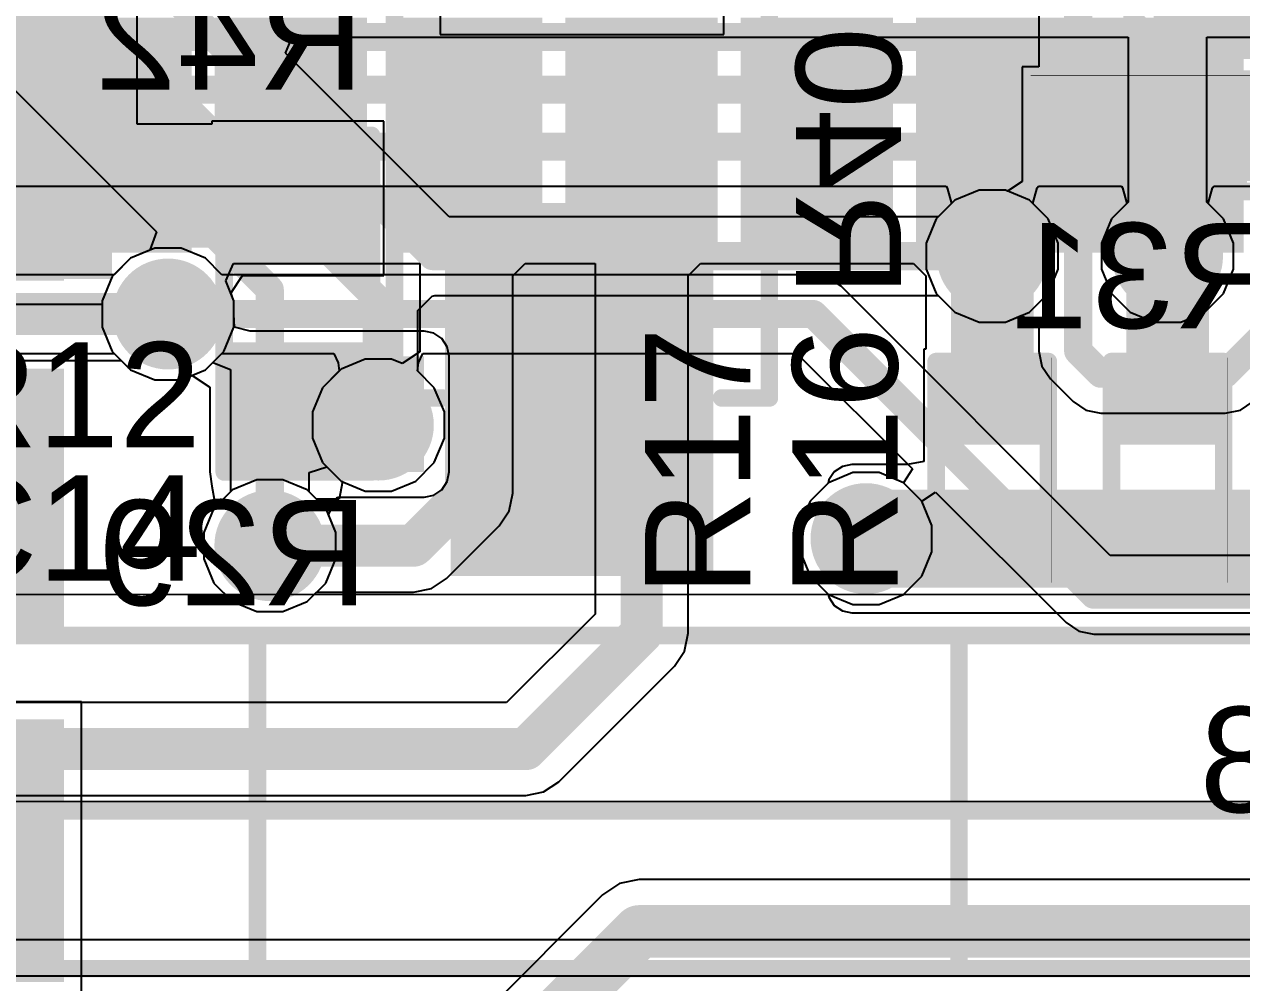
# Model space of a CAD drawing. Header units: inches. Extents: x 90 to 149.8, y 48.7 to 115.2.
# Drawn here: x 114.27 to 123.09, y 59.12 to 66.06 of the extents above; entities that cross this region are included whole.
import ezdxf

# ---------------------------------------------------------------- set-up
doc = ezdxf.new("R2010")
doc.units = ezdxf.units.IN
for name, color, linetype in [('Bottom Layer', 5, 'Continuous'), ('Bottom Overlay', 54, 'Continuous'), ('Bottom Paste', 16, 'Continuous'), ('Bottom Solder', 6, 'Continuous'), ('Layer 1', 16, 'Continuous'), ('Layer 2', 76, 'Continuous'), ('Mechanical 2', 216, 'Continuous'), ('Top Layer', 1, 'Continuous'), ('Top Overlay', 2, 'Continuous'), ('Top Paste', 8, 'Continuous'), ('Top Solder', 216, 'Continuous'), ('Via Holes', 16, 'Continuous')]:
    doc.layers.add(name, color=color, linetype=linetype)
doc.styles.add('Arial', font='', dxfattribs={"height": 0.2})
doc.styles.get('Arial').set_extended_font_data('Arial')

msp = doc.modelspace()

# ---------------------------------------------------------------- hatches: boundary and pattern name
at = {"layer": 'Bottom Layer'}
for points in [[(111.7346, 64.2112), (114.9096, 64.2112), (114.9096, 66.294), (111.7346, 66.294)], [(122.5474, 66.1552), (123.9974, 66.1552), (123.9974, 65.8552), (122.5474, 65.8552)], [(114.5101, 66.051), (114.5101, 64.251), (112.5101, 64.251), (112.5101, 66.051)], [(122.1359, 65.5701), (122.1359, 64.9351), (121.6787, 64.9351), (121.6787, 65.5701)], [(122.555, 64.9224), (130.81, 64.9224), (130.81, 65.5828), (122.555, 65.5828)], [(123.0757, 65.5701), (123.0757, 64.9351), (122.6185, 64.9351), (122.6185, 65.5701)], [(115.8113, 65.1764), (116.7003, 65.1764), (116.7003, 64.4144), (115.8113, 64.4144)], [(113.5126, 64.4398), (116.6876, 64.4398), (116.6876, 65.151), (113.5126, 65.151)], [(119.1632, 64.6616), (119.1632, 62.1616), (117.4632, 62.1616), (117.4632, 64.6616)], [(115.7986, 62.8142), (117.1702, 62.8142), (117.1702, 63.6524), (115.7986, 63.6524)], [(115.8113, 63.6524), (116.7003, 63.6524), (116.7003, 62.8904), (115.8113, 62.8904)], [(114.5101, 63.511), (114.5101, 61.711), (112.5101, 61.711), (112.5101, 63.511)], [(114.5101, 60.971), (114.5101, 59.171), (112.5101, 59.171), (112.5101, 60.971)]]:
    msp.add_hatch(color=5, dxfattribs=at).paths.add_polyline_path(points)
h = msp.add_hatch(color=5, dxfattribs=at)
edge = h.paths.add_edge_path()
edge.add_arc((121.285, 64.3773), 0.3, 0, 360)
h = msp.add_hatch(color=5, dxfattribs=at)
edge = h.paths.add_edge_path()
edge.add_arc((122.555, 64.3773), 0.3, 0, 360)
h = msp.add_hatch(color=5, dxfattribs=at)
edge = h.paths.add_edge_path()
edge.add_arc((115.315, 63.9584), 0.3, 0, 360)
h = msp.add_hatch(color=5, dxfattribs=at)
edge = h.paths.add_edge_path()
edge.add_arc((116.8389, 63.154), 0.3, 0, 360)
h = msp.add_hatch(color=5, dxfattribs=at)
edge = h.paths.add_edge_path()
edge.add_arc((120.3706, 62.3316), 0.3, 0, 360)
h = msp.add_hatch(color=5, dxfattribs=at)
edge = h.paths.add_edge_path()
edge.add_arc((116.0526, 62.2808), 0.3, 0, 360)
at = {"layer": 'Bottom Paste'}
for points in [[(122.5474, 66.1552), (123.9974, 66.1552), (123.9974, 65.8552), (122.5474, 65.8552)], [(114.5101, 66.051), (114.5101, 64.251), (112.5101, 64.251), (112.5101, 66.051)], [(122.1359, 65.5701), (122.1359, 64.9351), (121.6787, 64.9351), (121.6787, 65.5701)], [(123.0757, 65.5701), (123.0757, 64.9351), (122.6185, 64.9351), (122.6185, 65.5701)], [(115.8113, 65.1764), (116.7003, 65.1764), (116.7003, 64.4144), (115.8113, 64.4144)], [(119.1632, 64.6616), (119.1632, 62.1616), (117.4632, 62.1616), (117.4632, 64.6616)], [(115.8113, 63.6524), (116.7003, 63.6524), (116.7003, 62.8904), (115.8113, 62.8904)], [(114.5101, 63.511), (114.5101, 61.711), (112.5101, 61.711), (112.5101, 63.511)], [(114.5101, 60.971), (114.5101, 59.171), (112.5101, 59.171), (112.5101, 60.971)]]:
    msp.add_hatch(color=16, dxfattribs=at).paths.add_polyline_path(points)
at = {"layer": 'Bottom Solder'}
for points in [[(122.4974, 66.2052), (124.0474, 66.2052), (124.0474, 65.8052), (122.4974, 65.8052)], [(114.5609, 66.1018), (114.5609, 64.2002), (112.4593, 64.2002), (112.4593, 66.1018)], [(122.1909, 65.6251), (122.1909, 64.8801), (121.6237, 64.8801), (121.6237, 65.6251)], [(123.1307, 65.6251), (123.1307, 64.8801), (122.5635, 64.8801), (122.5635, 65.6251)], [(115.7097, 65.278), (116.8019, 65.278), (116.8019, 64.3128), (115.7097, 64.3128)], [(119.2648, 64.7632), (119.2648, 62.06), (117.3616, 62.06), (117.3616, 64.7632)], [(115.7097, 63.754), (116.8019, 63.754), (116.8019, 62.7888), (115.7097, 62.7888)], [(114.5609, 63.5618), (114.5609, 61.6602), (112.4593, 61.6602), (112.4593, 63.5618)], [(114.5609, 61.0218), (114.5609, 59.1202), (112.4593, 59.1202), (112.4593, 61.0218)]]:
    msp.add_hatch(color=6, dxfattribs=at).paths.add_polyline_path(points)
h = msp.add_hatch(color=6, dxfattribs=at)
edge = h.paths.add_edge_path()
edge.add_arc((121.285, 64.3773), 0.4016, 0, 360)
h = msp.add_hatch(color=6, dxfattribs=at)
edge = h.paths.add_edge_path()
edge.add_arc((122.555, 64.3773), 0.4016, 0, 360)
h = msp.add_hatch(color=6, dxfattribs=at)
edge = h.paths.add_edge_path()
edge.add_arc((115.315, 63.9584), 0.4016, 0, 360)
h = msp.add_hatch(color=6, dxfattribs=at)
edge = h.paths.add_edge_path()
edge.add_arc((116.8389, 63.154), 0.4016, 0, 360)
h = msp.add_hatch(color=6, dxfattribs=at)
edge = h.paths.add_edge_path()
edge.add_arc((120.3706, 62.3316), 0.4016, 0, 360)
h = msp.add_hatch(color=6, dxfattribs=at)
edge = h.paths.add_edge_path()
edge.add_arc((116.0526, 62.2808), 0.4016, 0, 360)
at = {"layer": 'Layer 1'}
h = msp.add_hatch(color=16, dxfattribs=at)
edge = h.paths.add_edge_path()
edge.add_arc((121.285, 64.3773), 0.3, 0, 360)
h = msp.add_hatch(color=16, dxfattribs=at)
edge = h.paths.add_edge_path()
edge.add_arc((122.555, 64.3773), 0.3, 0, 360)
h = msp.add_hatch(color=16, dxfattribs=at)
edge = h.paths.add_edge_path()
edge.add_arc((115.315, 63.9584), 0.3, 0, 360)
h = msp.add_hatch(color=16, dxfattribs=at)
edge = h.paths.add_edge_path()
edge.add_arc((116.8389, 63.154), 0.3, 0, 360)
h = msp.add_hatch(color=16, dxfattribs=at)
edge = h.paths.add_edge_path()
edge.add_arc((120.3706, 62.3316), 0.3, 0, 360)
h = msp.add_hatch(color=16, dxfattribs=at)
edge = h.paths.add_edge_path()
edge.add_arc((116.0526, 62.2808), 0.3, 0, 360)
at = {"layer": 'Layer 2'}
h = msp.add_hatch(color=76, dxfattribs=at)
edge = h.paths.add_edge_path()
edge.add_arc((121.285, 64.3773), 0.3, 0, 360)
h = msp.add_hatch(color=76, dxfattribs=at)
edge = h.paths.add_edge_path()
edge.add_arc((122.555, 64.3773), 0.3, 0, 360)
h = msp.add_hatch(color=76, dxfattribs=at)
edge = h.paths.add_edge_path()
edge.add_arc((115.315, 63.9584), 0.3, 0, 360)
h = msp.add_hatch(color=76, dxfattribs=at)
edge = h.paths.add_edge_path()
edge.add_arc((116.8389, 63.154), 0.3, 0, 360)
h = msp.add_hatch(color=76, dxfattribs=at)
edge = h.paths.add_edge_path()
edge.add_arc((120.3706, 62.3316), 0.3, 0, 360)
h = msp.add_hatch(color=76, dxfattribs=at)
edge = h.paths.add_edge_path()
edge.add_arc((116.0526, 62.2808), 0.3, 0, 360)
at = {"layer": 'Top Layer'}
for points in [[(114.485, 64.5032), (114.485, 66.0032), (115.385, 66.0032), (115.385, 64.5032)], [(115.755, 64.5032), (115.755, 66.0032), (116.655, 66.0032), (116.655, 64.5032)], [(117.025, 64.5032), (117.025, 66.0032), (117.925, 66.0032), (117.925, 64.5032)], [(118.295, 64.5032), (118.295, 66.0032), (119.195, 66.0032), (119.195, 64.5032)], [(119.565, 64.5032), (119.565, 66.0032), (120.465, 66.0032), (120.465, 64.5032)], [(120.835, 64.5032), (120.835, 66.0032), (121.735, 66.0032), (121.735, 64.5032)], [(122.105, 64.5032), (122.105, 66.0032), (123.005, 66.0032), (123.005, 64.5032)], [(121.5847, 65.2532), (120.9852, 65.2532), (120.9852, 63.0682), (121.5847, 63.0682)], [(122.8547, 65.2532), (122.2552, 65.2532), (122.2552, 63.0682), (122.8547, 63.0682)], [(121.6025, 63.0682), (120.9675, 63.0682), (120.9675, 63.5254), (121.6025, 63.5254)], [(122.8725, 63.0682), (122.2375, 63.0682), (122.2375, 63.5254), (122.8725, 63.5254)], [(120.269, 61.976), (124.206, 61.976), (124.206, 62.6872), (120.269, 62.6872)], [(121.6025, 62.1284), (120.9675, 62.1284), (120.9675, 62.5856), (121.6025, 62.5856)], [(122.8725, 62.1284), (122.2375, 62.1284), (122.2375, 62.5856), (122.8725, 62.5856)]]:
    msp.add_hatch(color=1, dxfattribs=at).paths.add_polyline_path(points)
h = msp.add_hatch(color=1, dxfattribs=at)
edge = h.paths.add_edge_path()
edge.add_arc((121.285, 64.3773), 0.3, 0, 360)
h = msp.add_hatch(color=1, dxfattribs=at)
edge = h.paths.add_edge_path()
edge.add_arc((122.555, 64.3773), 0.3, 0, 360)
h = msp.add_hatch(color=1, dxfattribs=at)
edge = h.paths.add_edge_path()
edge.add_arc((115.315, 63.9584), 0.3, 0, 360)
h = msp.add_hatch(color=1, dxfattribs=at)
edge = h.paths.add_edge_path()
edge.add_arc((116.8389, 63.154), 0.3, 0, 360)
h = msp.add_hatch(color=1, dxfattribs=at)
edge = h.paths.add_edge_path()
edge.add_arc((120.3706, 62.3316), 0.3, 0, 360)
h = msp.add_hatch(color=1, dxfattribs=at)
edge = h.paths.add_edge_path()
edge.add_arc((116.0526, 62.2808), 0.3, 0, 360)
at = {"layer": 'Top Paste'}
for points in [[(114.485, 64.5032), (114.485, 66.0032), (115.385, 66.0032), (115.385, 64.5032)], [(115.755, 64.5032), (115.755, 66.0032), (116.655, 66.0032), (116.655, 64.5032)], [(117.025, 64.5032), (117.025, 66.0032), (117.925, 66.0032), (117.925, 64.5032)], [(118.295, 64.5032), (118.295, 66.0032), (119.195, 66.0032), (119.195, 64.5032)], [(119.565, 64.5032), (119.565, 66.0032), (120.465, 66.0032), (120.465, 64.5032)], [(120.835, 64.5032), (120.835, 66.0032), (121.735, 66.0032), (121.735, 64.5032)], [(122.105, 64.5032), (122.105, 66.0032), (123.005, 66.0032), (123.005, 64.5032)], [(121.6025, 63.0682), (120.9675, 63.0682), (120.9675, 63.5254), (121.6025, 63.5254)], [(122.8725, 63.0682), (122.2375, 63.0682), (122.2375, 63.5254), (122.8725, 63.5254)], [(121.6025, 62.1284), (120.9675, 62.1284), (120.9675, 62.5856), (121.6025, 62.5856)], [(122.8725, 62.1284), (122.2375, 62.1284), (122.2375, 62.5856), (122.8725, 62.5856)]]:
    msp.add_hatch(color=8, dxfattribs=at).paths.add_polyline_path(points)
at = {"layer": 'Top Solder'}
for points in [[(114.3834, 64.4016), (114.3834, 66.1048), (115.4866, 66.1048), (115.4866, 64.4016)], [(115.6534, 64.4016), (115.6534, 66.1048), (116.7566, 66.1048), (116.7566, 64.4016)], [(116.9234, 64.4016), (116.9234, 66.1048), (118.0266, 66.1048), (118.0266, 64.4016)], [(118.1934, 64.4016), (118.1934, 66.1048), (119.2966, 66.1048), (119.2966, 64.4016)], [(119.4634, 64.4016), (119.4634, 66.1048), (120.5666, 66.1048), (120.5666, 64.4016)], [(120.7334, 64.4016), (120.7334, 66.1048), (121.8366, 66.1048), (121.8366, 64.4016)], [(122.0034, 64.4016), (122.0034, 66.1048), (123.1066, 66.1048), (123.1066, 64.4016)], [(121.6575, 63.0132), (120.9125, 63.0132), (120.9125, 63.5804), (121.6575, 63.5804)], [(122.9275, 63.0132), (122.1825, 63.0132), (122.1825, 63.5804), (122.9275, 63.5804)], [(121.6575, 62.0734), (120.9125, 62.0734), (120.9125, 62.6406), (121.6575, 62.6406)], [(122.9275, 62.0734), (122.1825, 62.0734), (122.1825, 62.6406), (122.9275, 62.6406)]]:
    msp.add_hatch(color=216, dxfattribs=at).paths.add_polyline_path(points)
h = msp.add_hatch(color=216, dxfattribs=at)
edge = h.paths.add_edge_path()
edge.add_arc((121.285, 64.3773), 0.4016, 0, 360)
h = msp.add_hatch(color=216, dxfattribs=at)
edge = h.paths.add_edge_path()
edge.add_arc((122.555, 64.3773), 0.4016, 0, 360)
h = msp.add_hatch(color=216, dxfattribs=at)
edge = h.paths.add_edge_path()
edge.add_arc((115.315, 63.9584), 0.4016, 0, 360)
h = msp.add_hatch(color=216, dxfattribs=at)
edge = h.paths.add_edge_path()
edge.add_arc((116.8389, 63.154), 0.4016, 0, 360)
h = msp.add_hatch(color=216, dxfattribs=at)
edge = h.paths.add_edge_path()
edge.add_arc((120.3706, 62.3316), 0.4016, 0, 360)
h = msp.add_hatch(color=216, dxfattribs=at)
edge = h.paths.add_edge_path()
edge.add_arc((116.0526, 62.2808), 0.4016, 0, 360)
at = {"layer": 'Via Holes'}
h = msp.add_hatch(color=7, dxfattribs=at)
edge = h.paths.add_edge_path()
edge.add_arc((121.285, 64.3773), 0.15, 0, 360)
h = msp.add_hatch(color=7, dxfattribs=at)
edge = h.paths.add_edge_path()
edge.add_arc((122.555, 64.3773), 0.15, 0, 360)
h = msp.add_hatch(color=7, dxfattribs=at)
edge = h.paths.add_edge_path()
edge.add_arc((115.315, 63.9584), 0.15, 0, 360)
h = msp.add_hatch(color=7, dxfattribs=at)
edge = h.paths.add_edge_path()
edge.add_arc((116.8389, 63.154), 0.15, 0, 360)
h = msp.add_hatch(color=7, dxfattribs=at)
edge = h.paths.add_edge_path()
edge.add_arc((116.0526, 62.2808), 0.15, 0, 360)
h = msp.add_hatch(color=7, dxfattribs=at)
edge = h.paths.add_edge_path()
edge.add_arc((120.3706, 62.3316), 0.15, 0, 360)

# ---------------------------------------------------------------- linework, layer by layer
at = {"layer": 'Bottom Layer'}
for p, q in [((117.2854, 67.0271), (117.2854, 65.9838)), ((119.341, 65.9838), (119.341, 67.0271)), ((115.0909, 65.3323), (115.0909, 66.294)), ((121.6224, 66.2633), (121.6224, 65.7479)), ((117.2854, 65.9838), (119.341, 65.9838)), ((121.6224, 65.7479), (121.5009, 65.7479)), ((121.5009, 65.7479), (121.5009, 64.9193)), ((116.8781, 65.3542), (115.6335, 65.3542)), ((115.6335, 65.3542), (115.6335, 65.3323)), ((116.8781, 64.2366), (116.8781, 65.3542)), ((115.6335, 65.3323), (115.0909, 65.3323)), ((121.5009, 64.9193), (121.3953, 64.8488)), ((121.19, 64.8551), (121.0143, 64.7823)), ((121.38, 64.8551), (121.19, 64.8551)), ((121.3953, 64.8488), (121.38, 64.8551)), ((121.0143, 64.7823), (120.8799, 64.6479)), ((120.8799, 64.6479), (120.8072, 64.4723)), ((120.8072, 64.4723), (120.8072, 64.2822)), ((120.8072, 64.2822), (120.8799, 64.1066)), ((115.7695, 64.1096), (115.8544, 64.2366)), ((115.8544, 64.2366), (116.8781, 64.2366)), ((115.7928, 64.0534), (115.7695, 64.1096)), ((120.8799, 64.1066), (121.0143, 63.9722)), ((111.7346, 64.0299), (114.8372, 64.0299)), ((114.8372, 64.0299), (114.8372, 63.8633)), ((115.7928, 63.9545), (115.7928, 64.0534)), ((115.7972, 63.8622), (115.7928, 63.9545)), ((121.0143, 63.9722), (121.19, 63.8995)), ((121.38, 63.8995), (121.4954, 63.9473)), ((121.4954, 63.9473), (121.6224, 63.8731)), ((114.8372, 63.8633), (114.91, 63.6877)), ((115.9102, 63.8337), (115.7972, 63.8622)), ((121.19, 63.8995), (121.38, 63.8995)), ((121.6224, 63.8731), (121.6224, 63.6905)), ((117.1702, 63.8337), (115.9102, 63.8337)), ((117.2396, 63.8199), (117.1702, 63.8337)), ((117.2984, 63.7806), (117.2396, 63.8199)), ((117.3377, 63.7218), (117.2984, 63.7806)), ((114.91, 63.6877), (115.0444, 63.5533)), ((117.3515, 63.6524), (117.3377, 63.7218)), ((121.6224, 63.6905), (121.6224, 63.6905)), ((121.6224, 63.6905), (121.6441, 63.5815)), ((117.3515, 62.8142), (117.3515, 63.6524)), ((121.6441, 63.5815), (121.7059, 63.4891)), ((115.0444, 63.5533), (115.22, 63.4806)), ((115.4101, 63.4806), (115.4903, 63.5138)), ((115.4903, 63.5138), (115.6173, 63.4289)), ((121.7059, 63.4891), (121.871, 63.324)), ((115.22, 63.4806), (115.4101, 63.4806)), ((115.6173, 63.4289), (115.6173, 62.8376)), ((121.871, 63.324), (121.871, 63.324)), ((121.871, 63.324), (121.9634, 63.2622)), ((123.0821, 63.2622), (123.1746, 63.324)), ((121.9634, 63.2622), (122.0724, 63.2405)), ((122.0724, 63.2405), (122.0724, 63.2405)), ((122.0724, 63.2405), (122.9731, 63.2405)), ((122.9731, 63.2405), (123.0821, 63.2622)), ((122.9731, 63.2405), (122.9731, 63.2405)), ((115.6173, 62.8376), (115.6173, 62.8142)), ((115.6173, 62.8142), (115.6335, 62.7126)), ((117.3377, 62.7448), (117.3515, 62.8142)), ((120.2756, 62.8094), (120.0999, 62.7367)), ((120.4656, 62.8094), (120.2756, 62.8094)), ((120.6413, 62.7367), (120.4656, 62.8094)), ((115.6335, 62.7126), (115.6541, 62.59)), ((117.2984, 62.686), (117.3377, 62.7448)), ((120.0999, 62.7367), (119.9655, 62.6023)), ((120.7757, 62.6023), (120.6413, 62.7367)), ((116.4765, 62.5059), (116.5421, 62.6329)), ((116.5421, 62.6329), (117.1702, 62.6329)), ((117.1702, 62.6329), (117.2396, 62.6467)), ((117.2396, 62.6467), (117.2984, 62.686)), ((119.9655, 62.6023), (119.8928, 62.4266)), ((120.8484, 62.4266), (120.7757, 62.6023)), ((115.6475, 62.5514), (115.5748, 62.3758)), ((115.6541, 62.59), (115.6475, 62.5514)), ((116.5304, 62.3758), (116.4765, 62.5059)), ((119.8928, 62.4266), (119.8928, 62.2366)), ((120.8484, 62.2366), (120.8484, 62.4266)), ((115.5748, 62.3758), (115.5748, 62.1858)), ((116.5304, 62.1858), (116.5304, 62.3758)), ((115.5748, 62.1858), (115.6475, 62.0101)), ((116.4577, 62.0101), (116.5304, 62.1858)), ((119.8928, 62.2366), (119.9655, 62.0609)), ((120.7757, 62.0609), (120.8484, 62.2366)), ((115.6475, 62.0101), (115.7819, 61.8757)), ((116.3233, 61.8757), (116.4577, 62.0101)), ((119.9655, 62.0609), (120.0999, 61.9265)), ((120.6413, 61.9265), (120.7757, 62.0609)), ((120.0999, 61.9265), (120.2756, 61.8538)), ((120.4656, 61.8538), (120.6413, 61.9265)), ((115.7819, 61.8757), (115.9576, 61.803)), ((116.1476, 61.803), (116.3233, 61.8757)), ((120.2756, 61.8538), (120.4656, 61.8538)), ((115.9576, 61.803), (116.1476, 61.803)), ((114.6879, 61.1488), (112.3323, 61.1488)), ((114.6879, 58.9932), (114.6879, 61.1488)), ((118.5851, 59.8337), (118.4633, 59.7523)), ((118.7288, 59.8623), (118.5851, 59.8337)), ((129.906, 59.8623), (118.7288, 59.8623)), ((118.4633, 59.7523), (116.7382, 58.0272))]:
    msp.add_line(p, q, dxfattribs=at)
for points in [[(121.9073, 65.2526, 0.2032, 0.2032, 0), (121.9073, 66.2813, 0.2032, 0.2032, 0)], [(121.9073, 63.6905, 0.2032, 0.2032, 0), (121.9073, 65.2526, 0.2032, 0.2032, 0)], [(122.9731, 63.5254, 0.2032, 0.2032, 0), (123.825, 64.3773, 0.2032, 0.2032, 0)], [(121.9073, 63.6905, 0.2032, 0.2032, 0), (122.0724, 63.5254, 0.2032, 0.2032, 0)], [(122.0724, 63.5254, 0.2032, 0.2032, 0), (122.9731, 63.5254, 0.2032, 0.2032, 0)], [(115.919, 56.677, 0.381, 0.381, 0), (118.7288, 59.4868, 0.381, 0.381, 0)], [(118.7288, 59.4868, 0.381, 0.381, 0), (130.556, 59.4868, 0.381, 0.381, 0)]]:
    msp.add_lwpolyline(points, format="xyseb", dxfattribs=at)
for points in [[(121.8565, 65.2526, 0.1016, 0.1016, 1), (121.9581, 65.2526, 0.1016, 0.1016, 1)], [(121.8565, 65.2526, 0.1016, 0.1016, 1), (121.9581, 65.2526, 0.1016, 0.1016, 1)], [(121.8565, 63.6905, 0.1016, 0.1016, 1), (121.9581, 63.6905, 0.1016, 0.1016, 1)], [(121.8565, 63.6905, 0.1016, 0.1016, 1), (121.9581, 63.6905, 0.1016, 0.1016, 1)], [(122.0216, 63.5254, 0.1016, 0.1016, 1), (122.1232, 63.5254, 0.1016, 0.1016, 1)], [(122.0216, 63.5254, 0.1016, 0.1016, 1), (122.1232, 63.5254, 0.1016, 0.1016, 1)], [(122.9223, 63.5254, 0.1016, 0.1016, 1), (123.0239, 63.5254, 0.1016, 0.1016, 1)], [(122.9223, 63.5254, 0.1016, 0.1016, 1), (123.0239, 63.5254, 0.1016, 0.1016, 1)], [(118.6335, 59.4868, 0.1905, 0.1905, 1), (118.824, 59.4868, 0.1905, 0.1905, 1)], [(118.6335, 59.4868, 0.1905, 0.1905, 1), (118.824, 59.4868, 0.1905, 0.1905, 1)]]:
    msp.add_lwpolyline(points, format="xyseb", close=True, dxfattribs=at)
at = {"layer": 'Bottom Overlay'}
for points in [[(116.9555, 63.3504, 0.127, 0.127, 0), (116.9555, 68.0697, 0.127, 0.127, 0)], [(119.6709, 63.3504, 0.127, 0.127, 0), (119.6709, 68.0697, 0.127, 0.127, 0)], [(122.2974, 65.8622, 0.127, 0.127, 0), (122.2974, 66.1162, 0.127, 0.127, 0)], [(122.2974, 66.1162, 0.127, 0.127, 0), (122.4244, 65.9892, 0.127, 0.127, 0)], [(122.2974, 65.8622, 0.127, 0.127, 0), (122.4244, 65.9892, 0.127, 0.127, 0)], [(121.5898, 64.8462, 0.127, 0.127, 0), (121.5898, 65.659, 0.127, 0.127, 0)], [(121.5898, 65.659, 0.127, 0.127, 0), (123.1646, 65.659, 0.127, 0.127, 0)], [(121.5644, 65.6844, 0.00323, 0.00323, 0), (123.19, 65.6844, 0.00323, 0.00323, 0)], [(115.7224, 65.2526, 0.127, 0.127, 0), (116.7892, 65.2526, 0.127, 0.127, 0)], [(115.7224, 62.8142, 0.127, 0.127, 0), (115.7224, 65.2526, 0.127, 0.127, 0)], [(116.7892, 62.8142, 0.127, 0.127, 0), (116.7892, 65.2526, 0.127, 0.127, 0)], [(121.5898, 64.8462, 0.127, 0.127, 0), (123.1646, 64.8462, 0.127, 0.127, 0)], [(116.9555, 63.3504, 0.127, 0.127, 0), (117.301, 63.3504, 0.127, 0.127, 0)], [(119.3254, 63.3504, 0.127, 0.127, 0), (119.6709, 63.3504, 0.127, 0.127, 0)], [(115.7224, 62.8142, 0.127, 0.127, 0), (116.7892, 62.8142, 0.127, 0.127, 0)]]:
    msp.add_lwpolyline(points, format="xyseb", dxfattribs=at)
for points in [[(122.2657, 66.1162, 0.0635, 0.0635, 1), (122.3292, 66.1162, 0.0635, 0.0635, 1)], [(122.2657, 66.1162, 0.0635, 0.0635, 1), (122.3292, 66.1162, 0.0635, 0.0635, 1)], [(122.3927, 65.9892, 0.0635, 0.0635, 1), (122.4562, 65.9892, 0.0635, 0.0635, 1)], [(122.3927, 65.9892, 0.0635, 0.0635, 1), (122.4562, 65.9892, 0.0635, 0.0635, 1)], [(122.2657, 65.8622, 0.0635, 0.0635, 1), (122.3292, 65.8622, 0.0635, 0.0635, 1)], [(122.2657, 65.8622, 0.0635, 0.0635, 1), (122.3292, 65.8622, 0.0635, 0.0635, 1)], [(121.558, 65.659, 0.0635, 0.0635, 1), (121.6215, 65.659, 0.0635, 0.0635, 1)], [(121.558, 65.659, 0.0635, 0.0635, 1), (121.6215, 65.659, 0.0635, 0.0635, 1)], [(121.5636, 65.6844, 0.00161, 0.00161, 1), (121.5652, 65.6844, 0.00161, 0.00161, 1)], [(115.6907, 65.2526, 0.0635, 0.0635, 1), (115.7541, 65.2526, 0.0635, 0.0635, 1)], [(115.6907, 65.2526, 0.0635, 0.0635, 1), (115.7541, 65.2526, 0.0635, 0.0635, 1)], [(116.7575, 65.2526, 0.0635, 0.0635, 1), (116.8209, 65.2526, 0.0635, 0.0635, 1)], [(116.7575, 65.2526, 0.0635, 0.0635, 1), (116.8209, 65.2526, 0.0635, 0.0635, 1)], [(121.558, 64.8462, 0.0635, 0.0635, 1), (121.6215, 64.8462, 0.0635, 0.0635, 1)], [(121.558, 64.8462, 0.0635, 0.0635, 1), (121.6215, 64.8462, 0.0635, 0.0635, 1)], [(116.9237, 63.3504, 0.0635, 0.0635, 1), (116.9872, 63.3504, 0.0635, 0.0635, 1)], [(116.9237, 63.3504, 0.0635, 0.0635, 1), (116.9872, 63.3504, 0.0635, 0.0635, 1)], [(117.2693, 63.3504, 0.0635, 0.0635, 1), (117.3328, 63.3504, 0.0635, 0.0635, 1)], [(119.2936, 63.3504, 0.0635, 0.0635, 1), (119.3571, 63.3504, 0.0635, 0.0635, 1)], [(119.6392, 63.3504, 0.0635, 0.0635, 1), (119.7027, 63.3504, 0.0635, 0.0635, 1)], [(119.6392, 63.3504, 0.0635, 0.0635, 1), (119.7027, 63.3504, 0.0635, 0.0635, 1)], [(115.6907, 62.8142, 0.0635, 0.0635, 1), (115.7541, 62.8142, 0.0635, 0.0635, 1)], [(115.6907, 62.8142, 0.0635, 0.0635, 1), (115.7541, 62.8142, 0.0635, 0.0635, 1)], [(116.7575, 62.8142, 0.0635, 0.0635, 1), (116.8209, 62.8142, 0.0635, 0.0635, 1)], [(116.7575, 62.8142, 0.0635, 0.0635, 1), (116.8209, 62.8142, 0.0635, 0.0635, 1)]]:
    msp.add_lwpolyline(points, format="xyseb", close=True, dxfattribs=at)
at = {"layer": 'Layer 1'}
for p, q in [((111.6195, 64.8849), (120.951, 64.8849)), ((120.951, 64.8849), (120.9589, 64.8721)), ((120.9589, 64.8721), (120.9899, 64.7579)), ((121.5801, 64.7579), (121.6111, 64.8721)), ((121.6111, 64.8721), (121.619, 64.8849)), ((121.619, 64.8849), (122.221, 64.8849)), ((122.221, 64.8849), (122.2289, 64.8721)), ((122.2289, 64.8721), (122.2599, 64.7579)), ((122.8501, 64.7579), (122.8811, 64.8721)), ((122.8811, 64.8721), (122.889, 64.8849)), ((122.889, 64.8849), (123.491, 64.8849)), ((120.9899, 64.7579), (120.8799, 64.6479)), ((121.6901, 64.6479), (121.5801, 64.7579)), ((122.2599, 64.7579), (122.1499, 64.6479)), ((122.9601, 64.6479), (122.8501, 64.7579)), ((120.8799, 64.6479), (120.8072, 64.4723)), ((121.7628, 64.4723), (121.6901, 64.6479)), ((122.1499, 64.6479), (122.0772, 64.4723)), ((123.0328, 64.4723), (122.9601, 64.6479)), ((120.8072, 64.4723), (120.8072, 64.2822)), ((121.7628, 64.2822), (121.7628, 64.4723)), ((122.0772, 64.4723), (122.0772, 64.2822)), ((123.0328, 64.2822), (123.0328, 64.4723)), ((115.22, 64.4362), (115.0444, 64.3634)), ((115.4101, 64.4362), (115.22, 64.4362)), ((115.5857, 64.3634), (115.4101, 64.4362)), ((115.0444, 64.3634), (114.9242, 64.2432)), ((115.7059, 64.2432), (115.5857, 64.3634)), ((120.8072, 64.2822), (120.8799, 64.1066)), ((121.6901, 64.1066), (121.7628, 64.2822)), ((122.0772, 64.2822), (122.1499, 64.1066)), ((122.9601, 64.1066), (123.0328, 64.2822)), ((114.9242, 64.2432), (111.6576, 64.2432)), ((119.9884, 64.2432), (115.7059, 64.2432)), ((120.0975, 64.2216), (119.9884, 64.2432)), ((119.9884, 64.2432), (119.9884, 64.2432)), ((120.1899, 64.1598), (120.0975, 64.2216)), ((122.1396, 62.2101), (120.1899, 64.1598)), ((120.8799, 64.1066), (121.0143, 63.9722)), ((121.5557, 63.9722), (121.6901, 64.1066)), ((122.1499, 64.1066), (122.2843, 63.9722)), ((122.8257, 63.9722), (122.9601, 64.1066)), ((121.0143, 63.9722), (121.19, 63.8995)), ((121.38, 63.8995), (121.5557, 63.9722)), ((122.2843, 63.9722), (122.46, 63.8995)), ((122.65, 63.8995), (122.8257, 63.9722)), ((121.19, 63.8995), (121.38, 63.8995)), ((122.46, 63.8995), (122.65, 63.8995)), ((97.4487, 63.6735), (114.9242, 63.6735)), ((114.9242, 63.6735), (115.0444, 63.5533)), ((115.5857, 63.5533), (115.7059, 63.6735)), ((115.7059, 63.6735), (116.5167, 63.6735)), ((116.5167, 63.6735), (116.5474, 63.6053)), ((117.1303, 63.6053), (117.161, 63.6735)), ((117.161, 63.6735), (119.8704, 63.6735)), ((119.8704, 63.6735), (120.7079, 62.8361)), ((116.5474, 63.6053), (116.5557, 63.5465)), ((117.1221, 63.5465), (117.1303, 63.6053)), ((115.0444, 63.5533), (115.22, 63.4806)), ((115.4101, 63.4806), (115.5857, 63.5533)), ((116.5557, 63.5465), (116.4338, 63.4247)), ((117.2439, 63.4247), (117.1221, 63.5465)), ((115.22, 63.4806), (115.4101, 63.4806)), ((116.4338, 63.4247), (116.3611, 63.249)), ((117.3167, 63.249), (117.2439, 63.4247)), ((116.3611, 63.249), (116.3611, 63.059)), ((117.3167, 63.059), (117.3167, 63.249)), ((116.3611, 63.059), (116.4338, 62.8833)), ((117.2439, 62.8833), (117.3167, 63.059)), ((116.4338, 62.8833), (116.5682, 62.7489)), ((117.1095, 62.7489), (117.2439, 62.8833)), ((120.2756, 62.8094), (120.0999, 62.7367)), ((120.4656, 62.8094), (120.2756, 62.8094)), ((120.6412, 62.7367), (120.4656, 62.8094)), ((120.7079, 62.8361), (120.6412, 62.7367)), ((115.9576, 62.7586), (115.7819, 62.6859)), ((116.1476, 62.7586), (115.9576, 62.7586)), ((116.3233, 62.6859), (116.1476, 62.7586)), ((116.5682, 62.7489), (116.7438, 62.6762)), ((116.9339, 62.6762), (117.1095, 62.7489)), ((120.0999, 62.7367), (119.9655, 62.6023)), ((115.7819, 62.6859), (115.6475, 62.5515)), ((116.4577, 62.5515), (116.3233, 62.6859)), ((116.7438, 62.6762), (116.9339, 62.6762)), ((119.9655, 62.6023), (119.8928, 62.4266)), ((120.7757, 62.6022), (120.8751, 62.6689)), ((120.8484, 62.4266), (120.7757, 62.6022)), ((120.8751, 62.6689), (121.8202, 61.7238)), ((115.6475, 62.5515), (115.5748, 62.3758)), ((116.5304, 62.3758), (116.4577, 62.5515)), ((119.8928, 62.4266), (119.8928, 62.2366)), ((120.8484, 62.2366), (120.8484, 62.4266)), ((115.5748, 62.3758), (115.5748, 62.1858)), ((116.5304, 62.1858), (116.5304, 62.3758)), ((115.5748, 62.1858), (115.6475, 62.0101)), ((116.4577, 62.0101), (116.5304, 62.1858)), ((119.8928, 62.2366), (119.9655, 62.0609)), ((120.7757, 62.0609), (120.8484, 62.2366)), ((129.6572, 62.2101), (122.1396, 62.2101)), ((115.6475, 62.0101), (115.7819, 61.8757)), ((116.3233, 61.8757), (116.4577, 62.0101)), ((119.9655, 62.0609), (120.0999, 61.9265)), ((120.6413, 61.9265), (120.7757, 62.0609)), ((120.0999, 61.9265), (120.2756, 61.8538)), ((120.4656, 61.8538), (120.6413, 61.9265)), ((115.7819, 61.8757), (115.9576, 61.803)), ((116.1476, 61.803), (116.3233, 61.8757)), ((120.2756, 61.8538), (120.4656, 61.8538)), ((115.9576, 61.803), (116.1476, 61.803)), ((121.8202, 61.7238), (121.8202, 61.7238)), ((121.8202, 61.7238), (121.9126, 61.662)), ((121.9126, 61.662), (122.0216, 61.6403)), ((122.0216, 61.6403), (122.0216, 61.6403)), ((122.0216, 61.6403), (129.6572, 61.6403)), ((129.286, 59.1621), (105.498, 59.1621))]:
    msp.add_line(p, q, dxfattribs=at)
for points in [[(108.3056, 65.9638, 0.2032, 0.2032, 0), (131.3434, 65.9638, 0.2032, 0.2032, 0)], [(97.5868, 65.5828, 0.2032, 0.2032, 0), (133.3164, 65.5828, 0.2032, 0.2032, 0)], [(97.6263, 65.1698, 0.2032, 0.2032, 0), (132.3152, 65.1698, 0.2032, 0.2032, 0)], [(97.08, 63.9584, 0.2032, 0.2032, 0), (115.315, 63.9584, 0.2032, 0.2032, 0)], [(115.315, 63.9584, 0.2032, 0.2032, 0), (119.9884, 63.9584, 0.2032, 0.2032, 0)], [(119.9884, 63.9584, 0.2032, 0.2032, 0), (122.0216, 61.9252, 0.2032, 0.2032, 0)], [(122.0216, 61.9252, 0.2032, 0.2032, 0), (130.048, 61.9252, 0.2032, 0.2032, 0)]]:
    msp.add_lwpolyline(points, format="xyseb", dxfattribs=at)
for points in [[(115.2642, 63.9584, 0.1016, 0.1016, 1), (115.3658, 63.9584, 0.1016, 0.1016, 1)], [(115.2642, 63.9584, 0.1016, 0.1016, 1), (115.3658, 63.9584, 0.1016, 0.1016, 1)], [(119.9376, 63.9584, 0.1016, 0.1016, 1), (120.0392, 63.9584, 0.1016, 0.1016, 1)], [(119.9376, 63.9584, 0.1016, 0.1016, 1), (120.0392, 63.9584, 0.1016, 0.1016, 1)], [(121.9708, 61.9252, 0.1016, 0.1016, 1), (122.0724, 61.9252, 0.1016, 0.1016, 1)], [(121.9708, 61.9252, 0.1016, 0.1016, 1), (122.0724, 61.9252, 0.1016, 0.1016, 1)]]:
    msp.add_lwpolyline(points, format="xyseb", close=True, dxfattribs=at)
at = {"layer": 'Layer 2'}
for p, q in [((113.8209, 65.9638), (115.2312, 64.5535)), ((116.1664, 65.8465), (116.215, 65.9638)), ((116.215, 65.9638), (122.2701, 65.9638)), ((122.2701, 65.9638), (122.2701, 64.7681)), ((122.8399, 64.7681), (122.8399, 65.9638)), ((122.8399, 65.9638), (133.1976, 65.9638)), ((117.3507, 64.6622), (116.1664, 65.8465)), ((121.19, 64.8551), (121.0143, 64.7823)), ((121.38, 64.8551), (121.19, 64.8551)), ((121.5557, 64.7823), (121.38, 64.8551)), ((121.0143, 64.7823), (120.8942, 64.6622)), ((121.6901, 64.6479), (121.5557, 64.7823)), ((122.2701, 64.7681), (122.1499, 64.6479)), ((122.9601, 64.6479), (122.8399, 64.7681)), ((120.8942, 64.6622), (117.3507, 64.6622)), ((121.7628, 64.4723), (121.6901, 64.6479)), ((122.1499, 64.6479), (122.0772, 64.4723)), ((123.0328, 64.4723), (122.9601, 64.6479)), ((115.2312, 64.5535), (115.1839, 64.4212)), ((121.7628, 64.2822), (121.7628, 64.4723)), ((122.0772, 64.4723), (122.0772, 64.2822)), ((123.0328, 64.2822), (123.0328, 64.4723)), ((115.1839, 64.4212), (115.0444, 64.3634)), ((115.0444, 64.3634), (114.91, 64.229)), ((121.6901, 64.1066), (121.7628, 64.2822)), ((122.0772, 64.2822), (122.1499, 64.1066)), ((122.9601, 64.1066), (123.0328, 64.2822)), ((114.91, 64.229), (114.8372, 64.0534)), ((121.5557, 63.9722), (121.6901, 64.1066)), ((122.1499, 64.1066), (122.2843, 63.9722)), ((122.8257, 63.9722), (122.9601, 64.1066)), ((114.8372, 64.0534), (114.8372, 63.8633)), ((117.1238, 63.9846), (117.2276, 64.0873)), ((117.2276, 64.0873), (117.2468, 64.0924)), ((117.2468, 64.0924), (120.8942, 64.0924)), ((120.8942, 64.0924), (121.0143, 63.9722)), ((117.1238, 63.5448), (117.1238, 63.9846)), ((121.0143, 63.9722), (121.19, 63.8995)), ((121.38, 63.8995), (121.5557, 63.9722)), ((122.2843, 63.9722), (122.46, 63.8995)), ((122.65, 63.8995), (122.8257, 63.9722)), ((114.8372, 63.8633), (114.91, 63.6877)), ((121.19, 63.8995), (121.38, 63.8995)), ((122.46, 63.8995), (122.65, 63.8995)), ((114.91, 63.6877), (115.0444, 63.5533)), ((115.5857, 63.5533), (115.6407, 63.6084)), ((115.6407, 63.6084), (115.7677, 63.5558)), ((115.0444, 63.5533), (115.22, 63.4806)), ((115.4101, 63.4806), (115.5857, 63.5533)), ((115.7677, 63.5558), (115.7677, 62.6716)), ((117.2439, 63.4247), (117.1238, 63.5448)), ((115.22, 63.4806), (115.4101, 63.4806)), ((117.3167, 63.249), (117.2439, 63.4247)), ((117.3167, 63.059), (117.3167, 63.249)), ((117.2439, 62.8833), (117.3167, 63.059)), ((117.1095, 62.7489), (117.2439, 62.8833)), ((116.3375, 62.8094), (116.4645, 62.8527)), ((116.3375, 62.6716), (116.3375, 62.8094)), ((116.4645, 62.8527), (116.5682, 62.7489)), ((116.5682, 62.7489), (116.7438, 62.6762)), ((116.9339, 62.6762), (117.1095, 62.7489)), ((115.7677, 62.6716), (115.6475, 62.5515)), ((116.4577, 62.5515), (116.3375, 62.6716)), ((116.7438, 62.6762), (116.9339, 62.6762)), ((115.6475, 62.5515), (115.5748, 62.3758)), ((116.5304, 62.3758), (116.4577, 62.5515)), ((115.5748, 62.3758), (115.5748, 62.1858)), ((116.5304, 62.1858), (116.5304, 62.3758)), ((115.5748, 62.1858), (115.6475, 62.0101)), ((116.4577, 62.0101), (116.5304, 62.1858)), ((115.6475, 62.0101), (115.7819, 61.8757)), ((116.3233, 61.8757), (116.4577, 62.0101)), ((115.7819, 61.8757), (115.9576, 61.803)), ((116.1476, 61.803), (116.3233, 61.8757)), ((115.9576, 61.803), (116.1476, 61.803))]:
    msp.add_line(p, q, dxfattribs=at)
for points in [[(111.3282, 70.2818, 0.2032, 0.2032, 0), (117.2327, 64.3773, 0.2032, 0.2032, 0)], [(111.2266, 69.6722, 0.2032, 0.2032, 0), (116.8389, 64.0599, 0.2032, 0.2032, 0)], [(111.0234, 69.1642, 0.2032, 0.2032, 0), (116.0526, 64.135, 0.2032, 0.2032, 0)], [(122.555, 64.3773, 0.2032, 0.2032, 0), (122.555, 68.3768, 0.2032, 0.2032, 0)], [(117.2327, 64.3773, 0.2032, 0.2032, 0), (121.285, 64.3773, 0.2032, 0.2032, 0)], [(116.0526, 62.2808, 0.2032, 0.2032, 0), (116.0526, 64.135, 0.2032, 0.2032, 0)], [(116.8389, 63.154, 0.2032, 0.2032, 0), (116.8389, 64.0599, 0.2032, 0.2032, 0)]]:
    msp.add_lwpolyline(points, format="xyseb", dxfattribs=at)
for points in [[(117.1819, 64.3773, 0.1016, 0.1016, 1), (117.2835, 64.3773, 0.1016, 0.1016, 1)], [(117.1819, 64.3773, 0.1016, 0.1016, 1), (117.2835, 64.3773, 0.1016, 0.1016, 1)], [(121.2342, 64.3773, 0.1016, 0.1016, 1), (121.3358, 64.3773, 0.1016, 0.1016, 1)], [(122.5042, 64.3773, 0.1016, 0.1016, 1), (122.6058, 64.3773, 0.1016, 0.1016, 1)], [(116.0018, 64.135, 0.1016, 0.1016, 1), (116.1034, 64.135, 0.1016, 0.1016, 1)], [(116.0018, 64.135, 0.1016, 0.1016, 1), (116.1034, 64.135, 0.1016, 0.1016, 1)], [(116.7881, 64.0599, 0.1016, 0.1016, 1), (116.8897, 64.0599, 0.1016, 0.1016, 1)], [(116.7881, 64.0599, 0.1016, 0.1016, 1), (116.8897, 64.0599, 0.1016, 0.1016, 1)], [(116.7881, 63.154, 0.1016, 0.1016, 1), (116.8897, 63.154, 0.1016, 0.1016, 1)], [(116.0018, 62.2808, 0.1016, 0.1016, 1), (116.1034, 62.2808, 0.1016, 0.1016, 1)]]:
    msp.add_lwpolyline(points, format="xyseb", close=True, dxfattribs=at)
at = {"layer": 'Mechanical 2'}
for points in [[(108.279, 61.927, 0.0127, 0.0127, 0), (128.599, 61.927, 0.0127, 0.0127, 0)], [(108.279, 60.427, 0.0127, 0.0127, 0), (128.599, 60.427, 0.0127, 0.0127, 0)], [(108.279, 59.427, 0.0127, 0.0127, 0), (128.599, 59.427, 0.0127, 0.0127, 0)]]:
    msp.add_lwpolyline(points, format="xyseb", dxfattribs=at)
at = {"layer": 'Top Layer'}
for p, q in [((115.7328, 64.1984), (115.7896, 64.3254)), ((115.7896, 64.3254), (116.7202, 64.3254)), ((116.7202, 64.3254), (116.8328, 64.3254)), ((116.8328, 64.3254), (116.9598, 64.3254)), ((116.9598, 64.3254), (117.1383, 64.3254)), ((117.1383, 64.3254), (117.1383, 63.6846)), ((117.8117, 64.2356), (117.9015, 64.3254)), ((117.9015, 64.3254), (118.1028, 64.3254)), ((118.1028, 64.3254), (118.2298, 64.3254)), ((118.2298, 64.3254), (118.4083, 64.3254)), ((118.4083, 64.3254), (118.4083, 61.7853)), ((119.0817, 64.2356), (119.1715, 64.3254)), ((119.1715, 64.3254), (119.3728, 64.3254)), ((119.3728, 64.3254), (119.4998, 64.3254)), ((119.4998, 64.3254), (120.5302, 64.3254)), ((120.5302, 64.3254), (120.6428, 64.3254)), ((120.6428, 64.3254), (120.7141, 64.3254)), ((120.7141, 64.3254), (120.8039, 64.2356)), ((115.7928, 64.0534), (115.7328, 64.1984)), ((117.8117, 62.6618), (117.8117, 64.2356)), ((119.0817, 61.6458), (119.0817, 64.2356)), ((120.8039, 64.2356), (120.8039, 63.7032)), ((115.7928, 63.8633), (115.7928, 64.0534)), ((115.7201, 63.6877), (115.7928, 63.8633)), ((115.5857, 63.5533), (115.7201, 63.6877)), ((117.1383, 63.6846), (117.0113, 63.5997)), ((120.8039, 63.7032), (120.7897, 63.7032)), ((120.7897, 63.7032), (120.7897, 62.8904)), ((113.3891, 63.6217), (114.976, 63.6217)), ((114.976, 63.6217), (115.0444, 63.5533)), ((116.7438, 63.6318), (116.5682, 63.5591)), ((116.9339, 63.6318), (116.7438, 63.6318)), ((117.0113, 63.5997), (116.9339, 63.6318)), ((115.0444, 63.5533), (115.22, 63.4806)), ((115.4101, 63.4806), (115.5857, 63.5533)), ((116.5682, 63.5591), (116.4338, 63.4247)), ((115.22, 63.4806), (115.4101, 63.4806)), ((116.4338, 63.4247), (116.3611, 63.249)), ((116.3611, 63.249), (116.3611, 63.059)), ((116.3611, 63.059), (116.4338, 62.8833)), ((116.4338, 62.8833), (116.5682, 62.7489)), ((120.269, 62.8685), (120.1996, 62.8547)), ((120.6718, 62.8685), (120.269, 62.8685)), ((120.7897, 62.8904), (120.6718, 62.8685)), ((120.1408, 62.8154), (120.1015, 62.7566)), ((120.1996, 62.8547), (120.1408, 62.8154)), ((115.9576, 62.7586), (115.7819, 62.6859)), ((116.1476, 62.7586), (115.9576, 62.7586)), ((116.3233, 62.6859), (116.1476, 62.7586)), ((116.579, 62.7445), (116.5538, 62.6175)), ((116.5682, 62.7489), (116.579, 62.7445)), ((120.097, 62.7337), (119.9655, 62.6023)), ((120.1015, 62.7566), (120.097, 62.7337)), ((115.7819, 62.6859), (115.6475, 62.5515)), ((116.3916, 62.6175), (116.3233, 62.6859)), ((116.5538, 62.6175), (116.3916, 62.6175)), ((117.786, 62.533), (117.8117, 62.6618)), ((119.9655, 62.6023), (119.8928, 62.4266)), ((115.6475, 62.5515), (115.5748, 62.3758)), ((117.7131, 62.4237), (117.786, 62.533)), ((119.8928, 62.4266), (119.8928, 62.2366)), ((115.5748, 62.3758), (115.5748, 62.1858)), ((117.3321, 62.0427), (117.7131, 62.4237)), ((115.5748, 62.1858), (115.6475, 62.0101)), ((119.8928, 62.2366), (119.9655, 62.0609)), ((115.6475, 62.0101), (115.7819, 61.8757)), ((117.2228, 61.9698), (117.3321, 62.0427)), ((119.9655, 62.0609), (120.097, 61.9295)), ((116.3233, 61.8757), (116.3916, 61.9441)), ((116.3916, 61.9441), (117.094, 61.9441)), ((117.094, 61.9441), (117.2228, 61.9698)), ((120.097, 61.9295), (120.1015, 61.9066)), ((120.1015, 61.9066), (120.1408, 61.8478)), ((115.7819, 61.8757), (115.9576, 61.803)), ((116.1476, 61.803), (116.3233, 61.8757)), ((120.1408, 61.8478), (120.1996, 61.8085)), ((120.1996, 61.8085), (120.269, 61.7947)), ((115.9576, 61.803), (116.1476, 61.803)), ((118.4083, 61.7853), (117.7673, 61.1443)), ((120.269, 61.7947), (124.206, 61.7947)), ((119.056, 61.517), (119.0817, 61.6458)), ((118.9831, 61.4077), (119.056, 61.517)), ((118.1449, 60.5695), (118.9831, 61.4077)), ((117.7673, 61.1443), (107.3238, 61.1443)), ((117.9068, 60.4709), (118.0356, 60.4966)), ((118.0356, 60.4966), (118.1449, 60.5695)), ((107.3238, 60.4709), (117.9068, 60.4709))]:
    msp.add_line(p, q, dxfattribs=at)
for points in [[(117.475, 62.6618, 0.3048, 0.3048, 0), (117.475, 65.2532, 0.3048, 0.3048, 0)], [(118.745, 61.6458, 0.3048, 0.3048, 0), (118.745, 65.2532, 0.3048, 0.3048, 0)], [(113.0288, 63.9584, 0.3048, 0.3048, 0), (115.315, 63.9584, 0.3048, 0.3048, 0)], [(117.094, 62.2808, 0.3048, 0.3048, 0), (117.475, 62.6618, 0.3048, 0.3048, 0)], [(116.0526, 62.2808, 0.3048, 0.3048, 0), (117.094, 62.2808, 0.3048, 0.3048, 0)], [(117.9068, 60.8076, 0.3048, 0.3048, 0), (118.745, 61.6458, 0.3048, 0.3048, 0)], [(106.9848, 60.8076, 0.3048, 0.3048, 0), (117.9068, 60.8076, 0.3048, 0.3048, 0)]]:
    msp.add_lwpolyline(points, format="xyseb", dxfattribs=at)
for points in [[(117.3988, 65.2532, 0.1524, 0.1524, 1), (117.5512, 65.2532, 0.1524, 0.1524, 1)], [(118.6688, 65.2532, 0.1524, 0.1524, 1), (118.8212, 65.2532, 0.1524, 0.1524, 1)], [(115.2388, 63.9584, 0.1524, 0.1524, 1), (115.3912, 63.9584, 0.1524, 0.1524, 1)], [(117.3988, 62.6618, 0.1524, 0.1524, 1), (117.5512, 62.6618, 0.1524, 0.1524, 1)], [(117.3988, 62.6618, 0.1524, 0.1524, 1), (117.5512, 62.6618, 0.1524, 0.1524, 1)], [(115.9764, 62.2808, 0.1524, 0.1524, 1), (116.1288, 62.2808, 0.1524, 0.1524, 1)], [(117.0178, 62.2808, 0.1524, 0.1524, 1), (117.1702, 62.2808, 0.1524, 0.1524, 1)], [(117.0178, 62.2808, 0.1524, 0.1524, 1), (117.1702, 62.2808, 0.1524, 0.1524, 1)], [(118.6688, 61.6458, 0.1524, 0.1524, 1), (118.8212, 61.6458, 0.1524, 0.1524, 1)], [(118.6688, 61.6458, 0.1524, 0.1524, 1), (118.8212, 61.6458, 0.1524, 0.1524, 1)], [(117.8306, 60.8076, 0.1524, 0.1524, 1), (117.983, 60.8076, 0.1524, 0.1524, 1)], [(117.8306, 60.8076, 0.1524, 0.1524, 1), (117.983, 60.8076, 0.1524, 0.1524, 1)]]:
    msp.add_lwpolyline(points, format="xyseb", close=True, dxfattribs=at)
at = {"layer": 'Top Overlay'}
for points in [[(120.8786, 62.0395, 0.127, 0.127, 0), (120.8786, 63.6143, 0.127, 0.127, 0)], [(120.8786, 63.6143, 0.127, 0.127, 0), (121.6914, 63.6143, 0.127, 0.127, 0)], [(121.6914, 62.0395, 0.127, 0.127, 0), (121.6914, 63.6143, 0.127, 0.127, 0)], [(122.1486, 62.0395, 0.127, 0.127, 0), (122.1486, 63.6143, 0.127, 0.127, 0)], [(122.1486, 63.6143, 0.127, 0.127, 0), (122.9614, 63.6143, 0.127, 0.127, 0)], [(122.9614, 62.0395, 0.127, 0.127, 0), (122.9614, 63.6143, 0.127, 0.127, 0)], [(121.7168, 62.0141, 0.00323, 0.00323, 0), (121.7168, 63.6397, 0.00323, 0.00323, 0)], [(122.9868, 62.0141, 0.00323, 0.00323, 0), (122.9868, 63.6397, 0.00323, 0.00323, 0)], [(120.8786, 62.0395, 0.127, 0.127, 0), (121.6914, 62.0395, 0.127, 0.127, 0)], [(122.1486, 62.0395, 0.127, 0.127, 0), (122.9614, 62.0395, 0.127, 0.127, 0)], [(108.299, 61.63, 0.127, 0.127, 0), (118.316, 61.63, 0.127, 0.127, 0)], [(115.964, 59.217, 0.127, 0.127, 0), (115.964, 61.585, 0.127, 0.127, 0)], [(118.104, 61.63, 0.127, 0.127, 0), (128.4619, 61.63, 0.127, 0.127, 0)], [(121.044, 59.217, 0.127, 0.127, 0), (121.044, 61.585, 0.127, 0.127, 0)], [(108.299, 60.36, 0.127, 0.127, 0), (118.279, 60.36, 0.127, 0.127, 0)], [(118.279, 60.36, 0.127, 0.127, 0), (128.4619, 60.36, 0.127, 0.127, 0)], [(113.723, 59.217, 0.127, 0.127, 0), (123.703, 59.217, 0.127, 0.127, 0)]]:
    msp.add_lwpolyline(points, format="xyseb", dxfattribs=at)
for points in [[(120.8469, 63.6143, 0.0635, 0.0635, 1), (120.9103, 63.6143, 0.0635, 0.0635, 1)], [(120.8469, 63.6143, 0.0635, 0.0635, 1), (120.9103, 63.6143, 0.0635, 0.0635, 1)], [(121.6596, 63.6143, 0.0635, 0.0635, 1), (121.7232, 63.6143, 0.0635, 0.0635, 1)], [(121.6596, 63.6143, 0.0635, 0.0635, 1), (121.7232, 63.6143, 0.0635, 0.0635, 1)], [(122.1168, 63.6143, 0.0635, 0.0635, 1), (122.1804, 63.6143, 0.0635, 0.0635, 1)], [(122.1168, 63.6143, 0.0635, 0.0635, 1), (122.1804, 63.6143, 0.0635, 0.0635, 1)], [(122.9296, 63.6143, 0.0635, 0.0635, 1), (122.9931, 63.6143, 0.0635, 0.0635, 1)], [(122.9296, 63.6143, 0.0635, 0.0635, 1), (122.9931, 63.6143, 0.0635, 0.0635, 1)], [(121.716, 63.6397, 0.00161, 0.00161, 1), (121.7176, 63.6397, 0.00161, 0.00161, 1)], [(122.986, 63.6397, 0.00161, 0.00161, 1), (122.9876, 63.6397, 0.00161, 0.00161, 1)], [(120.8469, 62.0395, 0.0635, 0.0635, 1), (120.9103, 62.0395, 0.0635, 0.0635, 1)], [(120.8469, 62.0395, 0.0635, 0.0635, 1), (120.9103, 62.0395, 0.0635, 0.0635, 1)], [(121.6596, 62.0395, 0.0635, 0.0635, 1), (121.7232, 62.0395, 0.0635, 0.0635, 1)], [(121.6596, 62.0395, 0.0635, 0.0635, 1), (121.7232, 62.0395, 0.0635, 0.0635, 1)], [(122.1168, 62.0395, 0.0635, 0.0635, 1), (122.1804, 62.0395, 0.0635, 0.0635, 1)], [(122.1168, 62.0395, 0.0635, 0.0635, 1), (122.1804, 62.0395, 0.0635, 0.0635, 1)], [(122.9296, 62.0395, 0.0635, 0.0635, 1), (122.9931, 62.0395, 0.0635, 0.0635, 1)], [(122.9296, 62.0395, 0.0635, 0.0635, 1), (122.9931, 62.0395, 0.0635, 0.0635, 1)], [(121.716, 62.0141, 0.00161, 0.00161, 1), (121.7176, 62.0141, 0.00161, 0.00161, 1)], [(122.986, 62.0141, 0.00161, 0.00161, 1), (122.9876, 62.0141, 0.00161, 0.00161, 1)], [(115.9322, 61.585, 0.0635, 0.0635, 1), (115.9957, 61.585, 0.0635, 0.0635, 1)], [(118.0723, 61.63, 0.0635, 0.0635, 1), (118.1358, 61.63, 0.0635, 0.0635, 1)], [(118.2842, 61.63, 0.0635, 0.0635, 1), (118.3477, 61.63, 0.0635, 0.0635, 1)], [(121.0122, 61.585, 0.0635, 0.0635, 1), (121.0757, 61.585, 0.0635, 0.0635, 1)], [(118.2473, 60.36, 0.0635, 0.0635, 1), (118.3108, 60.36, 0.0635, 0.0635, 1)], [(118.2473, 60.36, 0.0635, 0.0635, 1), (118.3108, 60.36, 0.0635, 0.0635, 1)], [(115.9322, 59.217, 0.0635, 0.0635, 1), (115.9957, 59.217, 0.0635, 0.0635, 1)], [(121.0122, 59.217, 0.0635, 0.0635, 1), (121.0757, 59.217, 0.0635, 0.0635, 1)]]:
    msp.add_lwpolyline(points, format="xyseb", close=True, dxfattribs=at)

# ---------------------------------------------------------------- texts
at = {"layer": 'Bottom Overlay', "style": 'Arial', "text_generation_flag": 2}
for s, p in [('R42', (116.7381, 65.5829)), ('R31', (123.3675, 63.8557)), ('D28', (124.7391, 60.3505))]:
    msp.add_text(s, height=0.762, dxfattribs=at).set_placement(p)
for s, rotation, p in [('R40', 270, (119.8627, 64.0845)), ('R29', 360, (116.7635, 61.8491))]:
    msp.add_text(s, height=0.762, rotation=rotation, dxfattribs=at).set_placement(p)
at = {"layer": 'Top Overlay', "style": 'Arial'}
for s, p in [('R12', (113.6018, 62.9921)), ('C14', (113.6018, 62.0269))]:
    msp.add_text(s, height=0.762, dxfattribs=at).set_placement(p)
for s, p in [('R17', (119.5323, 61.9128)), ('R16', (120.5991, 61.9128))]:
    msp.add_text(s, height=0.762, rotation=90, dxfattribs=at).set_placement(p)

doc.saveas('drawing.dxf')
